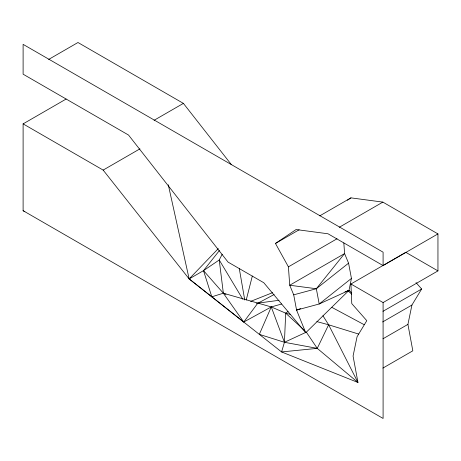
<?xml version="1.0" encoding="UTF-8"?>
<svg xmlns="http://www.w3.org/2000/svg" width="461" height="461" viewBox="0 0 461 461"><rect width="100%" height="100%" fill="white"/><g stroke="black" fill="none" stroke-linecap="round" stroke-linejoin="round"><path stroke-width="0.69" d="M288.044 311.515L285.687 313.163L284.431 342.293L281.579 351.945L357.967 382.486L353.068 356.059L357.068 336.714L366.789 320.677L351.778 303.62L350.93 283.999L405.795 252.328L437.95 270.895L437.95 233.911L382.866 202.108L350.936 197.867L319.761 215.863M437.95 233.911L383.091 265.582L383.091 252.184L23.108 44.354L23.108 74.186L128.538 135.05L228.045 262.096L263.784 282.731L305.747 332.75L349 290.367L351.443 278.415L348.568 263.162L344.586 253.567L343.831 242.953M382.901 368.091L412.826 350.809L407.927 324.383L411.927 305.044L421.648 289.001L416.018 282.605M246.22 300.053L252.323 276.041M23.108 210.619L23.108 123.876L103.155 170.086L189.154 278.922L281.579 351.945L317.249 348.366L328.624 324.786L322.942 315.75M222.208 254.236L219.229 259.981L203.508 270.636L189.154 278.922L168.294 184.78M290.534 314.477L285.687 313.163L271.27 306.94L223.349 293.208L211.801 296.815L203.508 270.636L219.424 250.502M293.709 294.838L316.327 288.736L344.586 253.567L289.727 285.244L293.709 294.838L296.579 310.092L305.747 332.75M218.312 248.588L189.154 278.922L243.736 322.049L271.27 306.94L281.579 304.024M383.091 265.582L328.002 233.779L296.071 229.538L275.459 243.454L288.413 266.844L289.727 285.244L316.327 288.736L348.568 263.162M351.443 278.415L319.202 303.989L296.579 310.092L300.612 308.576M347.404 200.253L350.936 197.867M48.67 59.429L77.972 42.51L183.397 103.379L231.393 164.652M23.108 123.876L66.125 99.04M154.095 120.292L183.397 103.379M103.155 170.086L139.937 148.851M275.459 243.454L299.149 229.78M339.227 227.302L382.866 202.108M288.413 266.844L337.037 238.769M350.93 283.999L383.091 302.566L437.95 270.895M382.993 311.319L421.648 289.001M382.63 321.957L411.927 305.044M382.993 338.777L407.927 324.383M274.134 294.516L257.693 303.321L243.736 322.049L223.349 293.208L203.508 270.636M351.599 292.827L349 290.367L319.202 303.989L316.327 288.736M250.663 301.373L272.578 292.672M344.972 291.888L349 290.367M279.072 300.295L256.322 303.338M317.249 348.366L284.431 342.293L259.324 334.363L271.27 306.94L284.431 342.293L306.346 332.151L317.249 348.366L357.967 382.486L328.624 324.786L316.851 321.599M328.624 324.786L358.744 334.098M225.936 294.418L223.349 293.208L219.229 259.981L242.774 299.195M331.926 307.395L364.161 324.694M24.859 211.691L23.05 210.654L383.091 418.455L383.091 302.566M285.687 313.163L304.231 330.203M347.963 290.712L351.657 294.135M239.242 268.325L244.739 299.967"/></g></svg>
